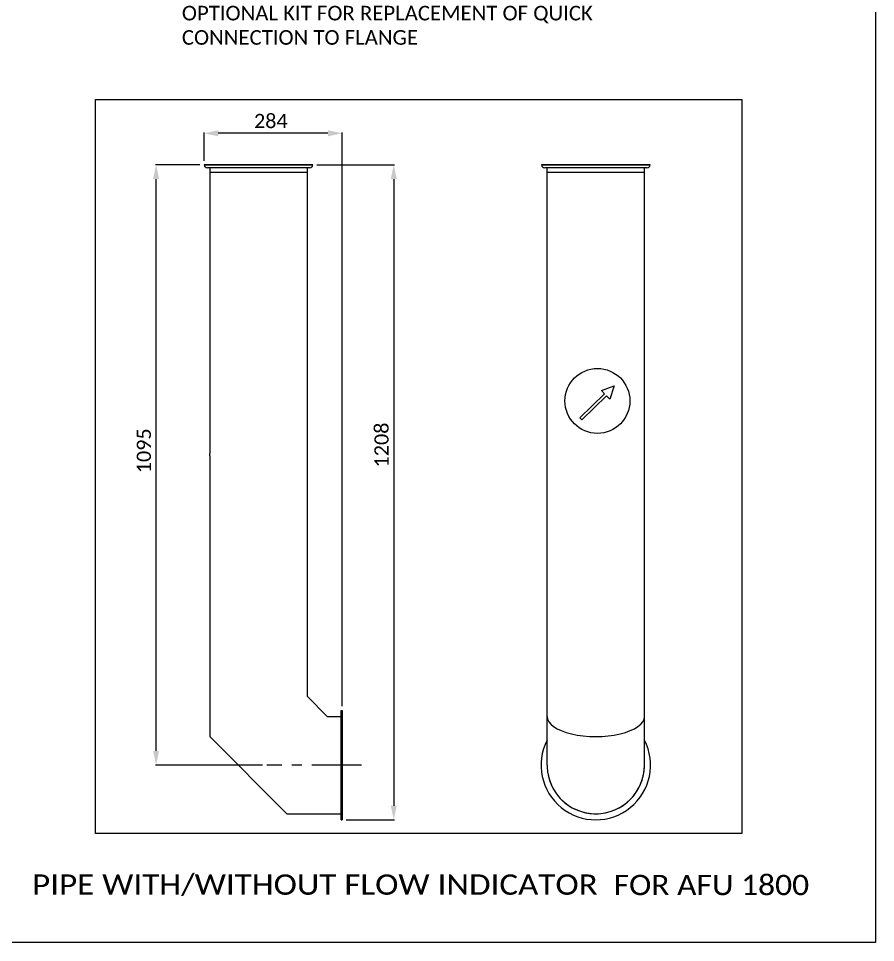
# Model space of a CAD drawing. Header units: millimetres. Extents: x 581 to 3895, y 0 to 3492.
# Drawn here: x 2133 to 3895, y 0 to 1899 of the extents above; entities that cross this region are included whole.
import ezdxf
from ezdxf.enums import TextEntityAlignment as Align

# ---------------------------------------------------------------- set-up
doc = ezdxf.new("R2010")
doc.units = ezdxf.units.MM
doc.header["$LTSCALE"] = 272.25
doc.header["$PDMODE"] = 3
doc.header["$PDSIZE"] = 8
doc.linetypes.add('CENTER', pattern=[0.6, 0.375, -0.075, 0.075, -0.075])
doc.layers.get('0').update_dxf_attribs({"linetype": 'CONTINUOUS'})
doc.layers.get('Defpoints').update_dxf_attribs({"linetype": 'CONTINUOUS'})
doc.layers.add('DEFAULT_1', color=7, linetype='CENTER')
doc.styles.get("Standard").update_dxf_attribs({"font": 'calibri.ttf'})
doc.dimstyles.new('DIMSTYLE_4', dxfattribs={"dimtxt": 29.166667, "dimasz": 29.166667, "dimexe": 1.5, "dimexo": 1, "dimgap": 0.875, "dimtad": 1, "dimdec": 0, "dimdsep": 46, "dimtxsty": 'Standard', "dimblk": '_FILLED', "dimblk1": '_FILLED', "dimblk2": '_FILLED', "dimcen": 0.09, "dimazin": 2, "dimtp": 0.01, "dimtm": 0.01, "dimtfac": 1, "dimtdec": 0, "dimtofl": 0, "dimtmove": 0, "dimatfit": 3, "dimldrblk": '_FILLED', "dimfxl": 0, "dimtolj": 1, "dimarcsym": 0})

# ---------------------------------------------------------------- blocks, each defined once
blk = doc.blocks.new('_FILLED')
at = {"color": 0, "linetype": 'ByBlock'}
blk.add_solid([(0, 0), (-1, 0.214), (-1, -0.214)], dxfattribs=at)
blk = doc.blocks.new('*D9')
at = {"color": 0, "linetype": 'Continuous', "lineweight": -2}
for p, q in [((2506.4, 1597.9), (2414.7, 1597.9)), ((2416.2, 393.7), (2416.2, 1568.8)), ((2635.2, 364.6), (2414.7, 364.6))]:
    blk.add_line(p, q, dxfattribs=at)
at = {"layer": 'Defpoints', "color": 0}
for p in [(2416.2, 1597.9), (2507.4, 1597.9), (2636.2, 364.6)]:
    blk.add_point(p, dxfattribs=at)
at = {"color": 0, "linetype": 'ByBlock', "lineweight": -2, "xscale": 29.1666666667, "yscale": 29.1666666667, "zscale": 29.1666666667}
for p, rotation in [((2416.2, 1597.9), 90), ((2416.2, 364.6), 270)]:
    blk.add_blockref('_FILLED', p, dxfattribs=dict(at, rotation=rotation))
at = {"color": 0, "insert": (2376.4, 1010.4), "char_height": 29.167, "attachment_point": 2, "rotation": 90, "line_spacing_factor": 0.9}
blk.add_mtext('\\A1;\\A1;1095', dxfattribs=at)
blk = doc.blocks.new('*D10')
at = {"color": 0, "linetype": 'Continuous', "lineweight": -2}
for p, q in [((2514.7, 1606.3), (2514.7, 1664.4)), ((2769.5, 1662.9), (2543.9, 1662.9)), ((2798.6, 485.4), (2798.6, 1664.4))]:
    blk.add_line(p, q, dxfattribs=at)
at = {"layer": 'Defpoints', "color": 0}
for p in [(2514.7, 1662.9), (2514.7, 1605.3), (2798.6, 484.4)]:
    blk.add_point(p, dxfattribs=at)
at = {"color": 0, "linetype": 'ByBlock', "lineweight": -2, "xscale": 29.1666666667, "yscale": 29.1666666667, "zscale": 29.1666666667, "rotation": 180}
blk.add_blockref('_FILLED', (2514.7, 1662.9), dxfattribs=at)
at = {"color": 0, "linetype": 'ByBlock', "lineweight": -2, "xscale": 29.1666666667, "yscale": 29.1666666667, "zscale": 29.1666666667}
blk.add_blockref('_FILLED', (2798.6, 1662.9), dxfattribs=at)
at = {"color": 0, "insert": (2652, 1702.7), "char_height": 29.17, "attachment_point": 2, "line_spacing_factor": 0.9}
blk.add_mtext('\\A1;284', dxfattribs=at)
blk = doc.blocks.new('*D15')
at = {"color": 0, "linetype": 'Continuous', "lineweight": -2}
for p, q in [((2746.9, 1597.9), (2906.2, 1597.9)), ((2904.7, 1568.8), (2904.7, 281.2)), ((2807, 252.1), (2906.2, 252.1))]:
    blk.add_line(p, q, dxfattribs=at)
at = {"layer": 'Defpoints', "color": 0}
for p in [(2745.9, 1597.9), (2806, 252.1), (2904.7, 252.1)]:
    blk.add_point(p, dxfattribs=at)
at = {"color": 0, "linetype": 'ByBlock', "lineweight": -2, "xscale": 29.1666666667, "yscale": 29.1666666667, "zscale": 29.1666666667}
for p, rotation in [((2904.7, 1597.9), 89.99999999999999), ((2904.7, 252.1), 270)]:
    blk.add_blockref('_FILLED', p, dxfattribs=dict(at, rotation=rotation))
at = {"color": 0, "insert": (2864.9, 1022.3), "char_height": 29.17, "attachment_point": 2, "rotation": 90, "line_spacing_factor": 0.9}
blk.add_mtext('\\A1;1208', dxfattribs=at)
blk = doc.blocks.new('ARROW_4_BL2', base_point=(3938.1, 1109.1))
at = {"color": 7, "linetype": 'Continuous'}
for p, q in [((3946.8, 1134.4), (3973.4, 1144.2)), ((3973.4, 1144.2), (3964.2, 1116.5)), ((3902.9, 1078.1), (3953.5, 1127.5)), ((3907, 1073.9), (3957.5, 1123.3)), ((3953.5, 1127.5), (3946.8, 1134.4)), ((3957.5, 1123.3), (3964.2, 1116.5)), ((3902.9, 1078.1), (3907, 1073.9))]:
    blk.add_line(p, q, dxfattribs=at)

msp = doc.modelspace()

# ---------------------------------------------------------------- linework, layer by layer
msp.add_line((3894.928, 3491.548), (3894.928, 0))
at = {"linetype": 'Continuous'}
for p, q in [((2515.714, 1598.102), (2514.728, 1597.935)), ((2738.532, 1597.935), (2514.728, 1597.935)), ((2515.714, 1598.102), (2737.546, 1598.102)), ((2737.546, 1598.102), (2738.532, 1597.935)), ((3209.029, 1598.102), (3208.043, 1597.935)), ((3431.848, 1597.935), (3208.043, 1597.935)), ((3209.029, 1598.102), (3430.862, 1598.102)), ((3430.862, 1598.102), (3431.848, 1597.935)), ((2731.63, 1592.102), (2521.63, 1592.102)), ((2526.63, 1592.102), (2526.63, 1005.552)), ((2726.63, 1582.102), (2526.63, 1582.102)), ((2726.63, 1592.102), (2726.63, 506.005)), ((3424.945, 1592.102), (3214.945, 1592.102)), ((3219.945, 364.558), (3219.945, 1592.102)), ((3419.945, 1582.102), (3219.945, 1582.102)), ((3419.945, 364.558), (3419.945, 1592.102)), ((2526.63, 1005.552), (2526.638, 1005.258)), ((2526.636, 1005.265), (2526.63, 1005.552)), ((2526.64, 1000.14), (2526.63, 999.752)), ((2526.63, 999.752), (2526.63, 423.162)), ((2526.638, 1005.265), (2526.64, 1005.161)), ((2526.659, 1001.016), (2526.656, 1000.848)), ((2768.077, 464.558), (2726.63, 506.005)), ((2796.634, 477.058), (2798.634, 477.058)), ((2796.634, 252.058), (2796.634, 477.058)), ((2798.634, 477.058), (2798.634, 252.058)), ((2768.077, 464.558), (2796.634, 464.558)), ((2685.234, 264.558), (2526.63, 423.162)), ((2685.234, 264.558), (2796.634, 264.558)), ((2796.634, 252.058), (2798.634, 252.058)), ((3320.011, 264.558), (3320.045, 264.558)), ((3894.928, 0), (580.651, 0))]:
    msp.add_line(p, q, dxfattribs=at)
msp.add_lwpolyline([(2291.493, 1732.312), (3620.459, 1732.312), (3620.459, 224.155), (2291.493, 224.155)], close=True)
msp.add_circle((3323.301, 1112.893), 66.667, dxfattribs=at)
for centre, radius, start, end in [((2521.63, 1599.102), 7, 189.594068, 270), ((2731.63, 1599.102), 7, 270, 350.405932), ((3214.945, 1599.102), 7, 189.594068, 270), ((3424.945, 1599.102), 7, 270, 350.405932), ((2563.977, 1006.14), 37.351, 181.34212, 181.502014), ((2431.999, 1002.759), 94.672, 1.309283, 1.453835), ((2426.206, 1002.657), 100.466, 358.564811, 359.996936), ((2427.629, 1002.622), 99.042, 358.564306, 358.701419), ((2428.964, 1002.692), 97.707, 0.713841, 1.308029), ((2424.361, 1002.698), 102.312, 358.700341, 358.964082), ((2429.564, 1002.61), 97.108, 359.059473, 359.281593), ((2425.852, 1002.647), 100.82, 0.003005, 0.717597), ((2426.342, 1002.645), 100.33, 359.284809, 359.515658), ((2422.074, 1002.683), 104.598, 359.514201, 359.662445), ((2427.033, 1002.659), 99.639, 359.659567, 359.995769), ((3319.945, 364.558), 112.5, 152.761772, 27.237874), ((3319.945, 364.558), 100, 187.941951, 358.396645)]:
    msp.add_arc(centre, radius, start, end, dxfattribs=at)
for centre, major_axis, ratio, start_param, end_param in [((3319.945, 464.583), (100, 0), 0.41421356, 3.14159265, 6.28318531), ((3319.945, 364.558), (0, 100), 1, -4.71238898, -4.57377811), ((3319.945, 364.558), (0, 100), 1, 3.14259265, 4.71238898), ((3319.945, 364.558), (100, 0), 1, -3.00298178, -1.60223172), ((3319.945, 364.558), (0, 100), 1, 3.11015726, 3.1422527)]:
    msp.add_ellipse(centre, major_axis=major_axis, ratio=ratio, start_param=start_param, end_param=end_param, dxfattribs=at)
msp.add_open_spline([(2526.634, 1002.652), (2526.634, 1002.901), (2526.669, 1003.737), (2526.654, 1004.574), (2526.639, 1005.161)], degree=3, knots=[0, 0, 0, 0, 0.29816601, 1, 1, 1, 1], dxfattribs=at)
at = {"layer": 'DEFAULT_1', "linetype": 'CENTER'}
msp.add_line((2838.301, 364.558), (2643.567, 364.558), dxfattribs=at)

# ---------------------------------------------------------------- block references
at = {"linetype": 'Continuous'}
msp.add_blockref('ARROW_4_BL2', (3322.67, 1109.056), dxfattribs=at)

# ---------------------------------------------------------------- texts
for s, width, p, p2 in [('PIPE WITH/WITHOUT FLOW INDICATOR', 1.097834, (2161.279, 98.206), (3323.893, 98.206)), ('FOR AFU 1800', 1.050946, (3356.653, 97.384), (3758.404, 97.384))]:
    msp.add_text(s, height=41.66667, dxfattribs=dict(at, width=width)).set_placement(p, p2, align=Align.FIT)
at = {"insert": (2469.197, 1924.782), "char_height": 30, "width": 1478.20149, "attachment_point": 1}
msp.add_mtext('OPTIONAL KIT FOR REPLACEMENT OF QUICK\\PCONNECTION TO FLANGE', dxfattribs=at)

# ---------------------------------------------------------------- dimensions: what is measured, and where the dimension line sits
at = {"linetype": 'Continuous'}
dim = msp.add_linear_dim(base=(2514.728, 1662.912), p1=(2798.634, 484.391), p2=(2514.728, 1605.269), angle=180, dimstyle='DIMSTYLE_4', dxfattribs=at)
dim.commit()
dim.dimension.update_dxf_attribs({"geometry": '*D10', "text_midpoint": (2651.996, 1662.912), "dimtype": 160})
for base, p1, p2, angle, text, picture, middle in [((2416.169, 1597.935), (2636.234, 364.558), (2507.394, 1597.935), 90, '\\A1;1095', '*D9', (2416.169, 1010.384)), ((2904.701, 252.058), (2745.865, 1597.935), (2805.967, 252.058), 270, '1208', '*D15', (2904.701, 1022.254))]:
    dim = msp.add_linear_dim(base=base, p1=p1, p2=p2, angle=angle, text=text, dimstyle='DIMSTYLE_4', override={"dimtxsty": 'Standard'}, dxfattribs=at)
    dim.commit()
    dim.dimension.update_dxf_attribs({"geometry": picture, "text_midpoint": middle, "dimtype": 160})

doc.saveas('drawing.dxf')
